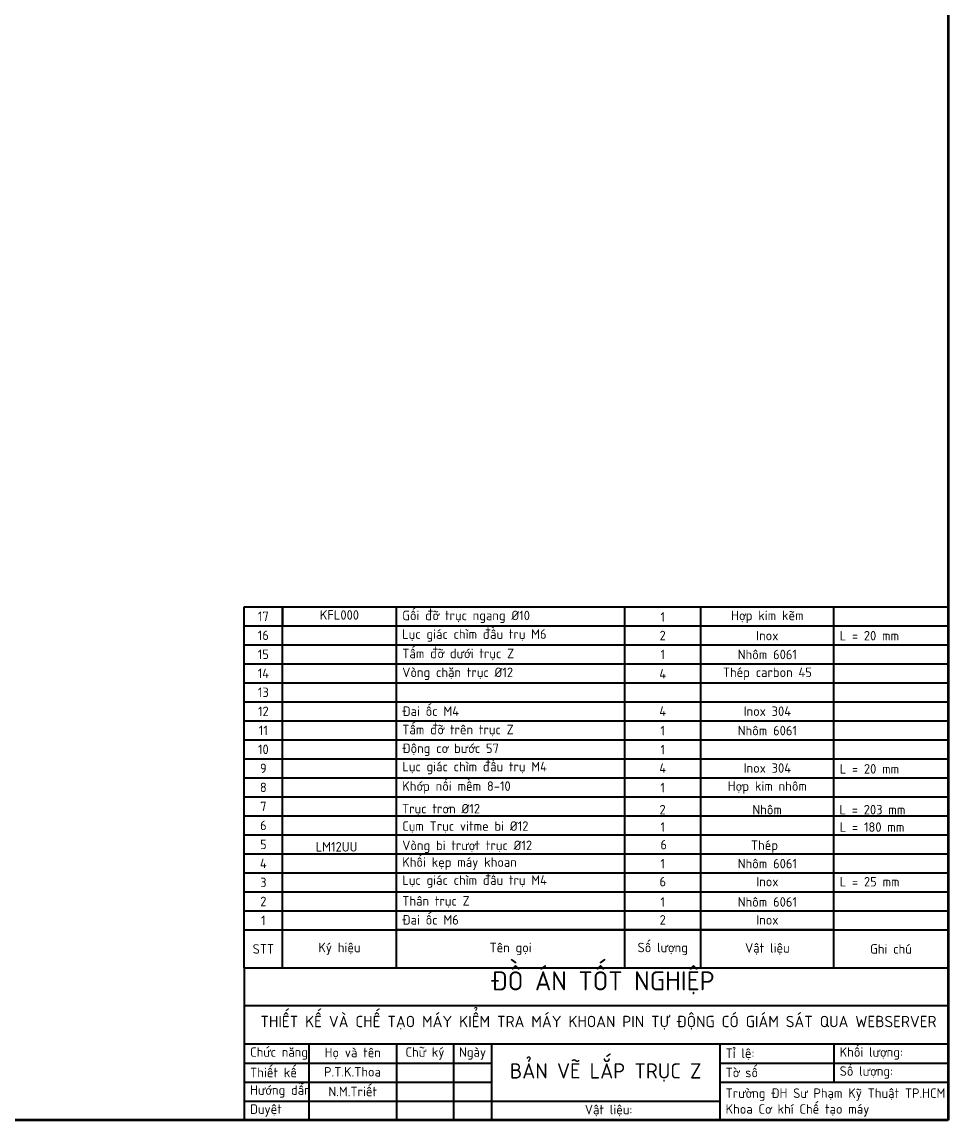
# Model space of a CAD drawing. Header units: millimetres. Extents: x -190 to 12889, y -227 to 3957.
# Drawn here: x 2282.9 to 2465.5, y 1678.5 to 1895.1 of the extents above; entities that cross this region are included whole.
import ezdxf

# ---------------------------------------------------------------- set-up
doc = ezdxf.new("R2010")
doc.units = ezdxf.units.MM
doc.header["$LTSCALE"] = 0.7
doc.layers.get('0').update_dxf_attribs({"color": 255})
for name, color, linetype, lineweight in [('AM_5', 10, 'Continuous', 25), ('CON', 7, 'Continuous', 50), ('KHUNGBV', 5, 'Continuous', 70), ('mãnh', 7, 'Continuous', 18), ('netdam', 7, 'Continuous', 40)]:
    doc.layers.add(name, color=color, linetype=linetype, lineweight=lineweight)
doc.styles.add('TCVN7824', font='tcvn+7284-2003r.ttf', dxfattribs={"height": 3.5})

# ---------------------------------------------------------------- blocks, each defined once
blk = doc.blocks.new('dfhjd')
at = {"layer": 'KHUNGBV', "color": 9, "ltscale": 5}
for p, q in [((7718.44, 3469.71), (7718.44, 2639.71)), ((7718.44, 2639.71), (6559.44, 2639.71))]:
    blk.add_line(p, q, dxfattribs=at)

msp = doc.modelspace()

# ---------------------------------------------------------------- linework, layer by layer
at = {"layer": 'CON', "ltscale": 5}
for p, q in [((2334.2387, 1776.0357), (2334.2387, 1779.7857)), ((2356.7387, 1716.0357), (2416.7387, 1716.0357)), ((2356.7387, 1716.0357), (2401.7387, 1716.0357)), ((2401.7387, 1716.0357), (2416.7387, 1716.0357)), ((2416.7387, 1716.0357), (2442.9887, 1716.0357)), ((2277.9887, 1678.5357), (2304.2387, 1678.5357))]:
    msp.add_line(p, q, dxfattribs=at)
at = {"layer": 'mãnh', "ltscale": 5}
msp.add_line((2187.9887, 1678.5357), (2326.7387, 1678.5357), dxfattribs=at)
at = {"layer": 'netdam'}
for p, q in [((2326.7387, 1772.2857), (2326.7387, 1779.7857)), ((2326.7387, 1779.7857), (2465.4887, 1779.7857)), ((2334.2387, 1768.5357), (2334.2387, 1779.7857)), ((2356.7387, 1708.5357), (2356.7387, 1779.7857)), ((2401.7387, 1708.5357), (2401.7387, 1779.7857)), ((2416.7387, 1708.5357), (2416.7387, 1779.7857)), ((2442.9887, 1708.5357), (2442.9887, 1779.7857)), ((2326.7387, 1776.0357), (2465.4887, 1776.0357)), ((2326.7387, 1764.7857), (2326.7387, 1772.2857)), ((2326.7387, 1772.2857), (2465.4887, 1772.2857)), ((2334.2387, 1761.0357), (2334.2387, 1772.2857)), ((2326.7387, 1768.5357), (2465.4887, 1768.5357)), ((2326.7387, 1757.2857), (2326.7387, 1764.7857)), ((2326.7387, 1764.7857), (2465.4887, 1764.7857)), ((2334.2387, 1753.5357), (2334.2387, 1764.7857)), ((2326.7387, 1761.0357), (2465.4887, 1761.0357)), ((2326.7387, 1749.7857), (2326.7387, 1757.2857)), ((2326.7387, 1757.2857), (2465.4887, 1757.2857)), ((2334.2387, 1746.0357), (2334.2387, 1757.2857)), ((2326.7387, 1753.5357), (2465.4887, 1753.5357)), ((2326.7387, 1742.2857), (2326.7387, 1749.7857)), ((2326.7387, 1749.7857), (2465.4887, 1749.7857)), ((2334.2387, 1738.5357), (2334.2387, 1749.7857)), ((2326.7387, 1746.0357), (2465.4887, 1746.0357)), ((2326.7387, 1734.7857), (2326.7387, 1742.2857)), ((2326.7387, 1742.2857), (2465.4887, 1742.2857)), ((2334.2387, 1731.0357), (2334.2387, 1742.2857)), ((2326.7387, 1738.5357), (2465.4887, 1738.5357)), ((2326.7387, 1727.2857), (2326.7387, 1734.7857)), ((2326.7387, 1734.7857), (2465.4887, 1734.7857)), ((2334.2387, 1723.5357), (2334.2387, 1734.7857)), ((2326.7387, 1731.0357), (2465.4887, 1731.0357)), ((2326.7387, 1719.7857), (2326.7387, 1727.2857)), ((2326.7387, 1727.2857), (2465.4887, 1727.2857)), ((2334.2387, 1716.0357), (2334.2387, 1727.2857)), ((2326.7387, 1723.5357), (2465.4887, 1723.5357)), ((2326.7387, 1716.0357), (2326.7387, 1719.7857)), ((2326.7387, 1719.7857), (2465.4887, 1719.7857)), ((2334.2387, 1708.5357), (2334.2387, 1719.7857)), ((2326.7387, 1708.5357), (2326.7387, 1716.0357)), ((2326.7387, 1716.0357), (2465.4887, 1716.0357)), ((2326.7387, 1708.5357), (2326.7387, 1678.5357)), ((2326.7387, 1708.5357), (2465.4887, 1708.5357)), ((2465.4887, 1693.5357), (2465.4887, 1708.5357)), ((2465.4887, 1701.0357), (2326.7387, 1701.0357)), ((2465.4887, 1678.5357), (2465.4887, 1694.2857)), ((2326.7387, 1693.5357), (2465.4887, 1693.5357)), ((2339.4887, 1693.5357), (2339.4887, 1678.5357)), ((2356.7387, 1693.5357), (2356.7387, 1678.5357)), ((2367.9887, 1693.5357), (2367.9887, 1678.5357)), ((2375.4887, 1693.5357), (2375.4887, 1678.5357)), ((2420.4887, 1693.5357), (2420.4887, 1678.5357)), ((2420.4887, 1693.5357), (2421.9887, 1693.5357)), ((2442.9887, 1693.5357), (2442.9887, 1686.0357)), ((2465.4887, 1693.5357), (2465.4887, 1678.5357)), ((2326.7387, 1689.7857), (2375.4887, 1689.7857)), ((2420.4887, 1689.7857), (2465.4887, 1689.7857)), ((2326.7387, 1686.0357), (2375.4887, 1686.0357)), ((2420.4887, 1686.0357), (2465.4887, 1686.0357)), ((2326.7387, 1682.2857), (2420.4887, 1682.2857)), ((2326.7387, 1678.5357), (2465.4887, 1678.5357)), ((2330.4887, 1678.5357), (2465.4887, 1678.5357))]:
    msp.add_line(p, q, dxfattribs=at)

# ---------------------------------------------------------------- block references
at = {"layer": 'AM_5', "xscale": 0.75, "yscale": 0.75, "zscale": 0.75}
msp.add_blockref('dfhjd', (-3323.3385, -301.25), dxfattribs=at)

# ---------------------------------------------------------------- texts
at = {"ltscale": 5, "style": 'TCVN7824'}
for s, width, heights, insert, char_height, attachment_point in [('17', 7.5, [0], (2330.4887, 1777.9107), 1.875, 5), ('{\\H0.71429x;KFL000}', 22.5, [0], (2345.4887, 1778.1727), 2.625, 5), (' Gối đỡ trục ngang %%C10', 45, [2.4219], (2356.7387, 1777.7883), 1.875, 4), ('1', 15, [0], (2409.2387, 1777.7883), 1.875, 5), ('Hợp kim kẽm', 26.25, [0], (2429.8637, 1777.7883), 1.875, 5), ('16', 7.5, [0], (2330.4887, 1774.1607), 1.875, 5), (' Lục giác chìm đầu trụ M6', 45, [0], (2356.7212, 1774.1089), 1.875, 4), ('2', 15, [0], (2409.2212, 1774.1089), 1.875, 5), ('Inox', 26.25, [0], (2429.8462, 1774.1089), 1.875, 5), (' L = 20 mm', 22.5, [1.8764], (2442.9712, 1774.0775), 1.875, 4), (' Tấm đỡ dưới trục Z', 45, [0], (2356.7387, 1770.3754), 1.875, 4), ('15', 7.5, [0], (2330.4887, 1770.4107), 1.875, 5), ('1', 15, [0], (2409.2387, 1770.3754), 1.875, 5), ('Nhôm 6061', 26.25, [0], (2429.8637, 1770.3754), 1.875, 5), ('14', 7.5, [0], (2330.4887, 1766.6607), 1.875, 5), (' Vòng chặn trục %%C12', 45, [0], (2356.7387, 1766.5727), 1.875, 4), ('Thép carbon 45', 26.25, [0], (2429.8637, 1766.5727), 1.875, 5), ('4', 15, [0], (2409.2387, 1766.5727), 1.875, 5), ('13', 7.5, [0], (2330.4887, 1762.9107), 1.875, 5), ('12', 7.5, [0], (2330.4887, 1759.1607), 1.875, 5), (' Đai ốc M4', 45, [0], (2356.7387, 1759.1875), 1.875, 4), ('4', 15, [0], (2409.2387, 1759.1875), 1.875, 5), ('Inox 304', 26.25, [0], (2429.8637, 1759.1875), 1.875, 5), (' Tấm đỡ trên trục Z', 45, [0], (2356.7387, 1755.3649), 1.875, 4), ('11', 7.5, [0], (2330.4887, 1755.4107), 1.875, 5), ('1', 15, [0], (2409.2387, 1755.3649), 1.875, 5), ('Nhôm 6061', 26.25, [0], (2429.8637, 1755.3649), 1.875, 5), ('10', 7.5, [0], (2330.4887, 1751.6607), 1.875, 5), (' Động cơ bước 57', 45, [0], (2356.7387, 1751.5841), 1.875, 4), ('1', 15, [0], (2409.2387, 1751.5841), 1.875, 5), ('9', 7.5, [0], (2330.4887, 1747.9107), 1.875, 5), (' Lục giác chìm đầu trụ M4', 45, [0], (2356.7387, 1747.9724), 1.875, 4), ('4', 15, [0], (2409.2387, 1747.9724), 1.875, 5), ('Inox 304', 26.25, [0], (2429.8637, 1747.9724), 1.875, 5), (' L = 20 mm', 22.5, [1.8764], (2442.9887, 1747.8136), 1.875, 4), (' Khớp nối mềm 8-10', 45, [0], (2356.7387, 1744.1246), 1.875, 4), ('8', 7.5, [0], (2330.4887, 1744.1607), 1.875, 5), ('1', 15, [0], (2409.2387, 1744.1246), 1.875, 5), ('Hợp kim nhôm', 26.25, [0], (2429.8637, 1744.1246), 1.875, 5), ('7', 7.5, [0], (2330.4887, 1740.4107), 1.875, 5), (' Trục trơn %%C12', 45, [0], (2356.7039, 1739.7601), 1.875, 4), ('2', 15, [0], (2409.2039, 1739.7601), 1.875, 5), ('Nhôm', 26.25, [0], (2429.8289, 1739.7601), 1.875, 5), (' L = 203 mm', 22.5, [1.8764], (2442.9539, 1739.7601), 1.875, 4), ('6', 7.5, [0], (2330.4887, 1736.6607), 1.875, 5), (' Cụm Trục vitme bi %%C12', 45, [0], (2356.7387, 1736.3293), 1.875, 4), ('1', 15, [0], (2409.2387, 1736.3293), 1.875, 5), (' L = 180 mm', 22.5, [1.8764], (2442.9887, 1736.3293), 1.875, 4), ('5', 7.5, [0], (2330.4887, 1732.9107), 1.875, 5), ('LM12UU', 22.5, [0], (2344.9193, 1732.4305), 1.875, 5), ('\\pxt10; Vòng bi trượt trục %%C12', 45, [0], (2356.7387, 1732.4305), 1.875, 4), ('6', 15, [0], (2409.4267, 1732.8694), 1.875, 5), ('Thép', 26.25, [0], (2429.2943, 1732.4741), 1.875, 5), (' Khối kẹp máy khoan', 45, [0], (2356.7387, 1729.1265), 1.875, 4), ('4', 7.5, [0], (2330.4887, 1729.1607), 1.875, 5), ('1', 15, [0], (2409.2387, 1729.1265), 1.875, 5), ('Nhôm 6061', 26.25, [0], (2429.8637, 1729.1265), 1.875, 5), (' Lục giác chìm đầu trụ M4', 45, [0], (2356.7387, 1725.5736), 1.875, 4), ('6', 15, [0], (2409.2387, 1725.5736), 1.875, 5), ('Inox', 26.25, [0], (2429.8637, 1725.5736), 1.875, 5), (' L = 25 mm', 22.5, [1.8764], (2442.9887, 1725.5422), 1.875, 4), ('3', 7.5, [0], (2330.4887, 1725.4107), 1.875, 5), ('2', 7.5, [0], (2330.4887, 1721.6607), 1.875, 5), (' Thân trục Z', 45, [0], (2356.7387, 1721.5637), 1.875, 4), ('1', 15, [0], (2409.2387, 1721.5637), 1.875, 5), ('Nhôm 6061', 26.25, [0], (2429.8637, 1721.5637), 1.875, 5), ('1', 7.5, [0], (2330.4887, 1717.9107), 1.875, 5), (' Đai ốc M6', 45, [0], (2356.7387, 1718.0244), 1.875, 4), ('2', 15, [0], (2409.2387, 1718.0244), 1.875, 5), ('Inox', 26.25, [0], (2429.8637, 1718.0244), 1.875, 5), ('Ký hiệu', 22.5, [0], (2345.4887, 1712.2857), 1.875, 5), ('Tên gọi', 45, [0], (2379.2387, 1712.2857), 1.875, 5), ('Số lượng', 15, [0], (2409.2387, 1712.2857), 1.875, 5), ('Vật liệu', 26.25, [0], (2429.8637, 1712.2857), 1.875, 5), ('STT', 7.5, [0], (2330.4887, 1712.2857), 1.875, 5), ('Ghi chú', 22.5, [0], (2454.2387, 1712.2857), 1.875, 5), (' Chức năng', 12.75, [0], (2326.7387, 1691.6607), 1.875, 4), ('Họ và tên', 17.25, [0], (2348.1137, 1691.6607), 1.875, 5), ('Chữ ký', 11.25, [0], (2362.3637, 1691.6607), 1.875, 5), ('Ngày', 7.5, [0], (2371.7387, 1691.6607), 1.875, 5), (' Tỉ lệ: ', 22.5, [3.75], (2420.4887, 1691.5217), 1.875, 4), (' Khối lượng:', 22.5, [0], (2442.9887, 1691.6607), 1.875, 4), (' Số lượng: ', 22.5, [0], (2442.9887, 1687.9107), 1.875, 4), (' Thiết kế', 12.75, [0], (2326.7387, 1687.9107), 1.875, 4), ('P.T.K.Thoa', 17.25, [0], (2348.0622, 1688.0491), 1.875, 5), (' Tờ số', 22.5, [0], (2420.4887, 1687.9107), 1.875, 4), (' Hướng dẫn', 12.75, [0], (2326.7387, 1684.1607), 1.875, 4), ('N.M.Triết', 17.25, [0], (2348.1137, 1684.1607), 1.875, 5), (' Trường ĐH Sư Phạm Kỹ Thuật TP.HCM\\P Khoa Cơ khí Chế tạo máy', 45, [7.5], (2420.4887, 1679.2098), 1.875, 7), (' Duyệt', 12.75, [0], (2326.7387, 1680.4107), 1.875, 4), (' Vật liệu: ', 45, [0], (2397.9887, 1680.4107), 1.875, 5)]:
    msp.add_mtext_dynamic_manual_height_columns(s, width=width, gutter_width=13.125, heights=heights, dxfattribs=dict(at, insert=insert, char_height=char_height, attachment_point=attachment_point))
at = {"width": 138.75, "attachment_point": 1, "style": 'TCVN7824'}
for s, insert, char_height in [('{\\W7.125;   }ĐỒ ÁN TỐT NGHIỆP ', (2326.7387, 1707.8674), 3.75), ('{\\C0;THIẾT KẾ VÀ CHẾ TẠO MÁY KIỂM TRA MÁY KHOAN PIN TỰ ĐỘNG CÓ GIÁM SÁT QUA WEBSERVER}', (2329.8999, 1699.0948), 2.25)]:
    msp.add_mtext(s, dxfattribs=dict(at, insert=insert, char_height=char_height))
at = {"layer": 'netdam', "ltscale": 5, "insert": (2397.9887, 1687.9107), "char_height": 3, "attachment_point": 5, "style": 'TCVN7824'}
msp.add_mtext_dynamic_manual_height_columns('BẢN VẼ LẮP TRỤC Z', width=45, gutter_width=13.125, heights=[0], dxfattribs=at)

doc.saveas('drawing.dxf')
